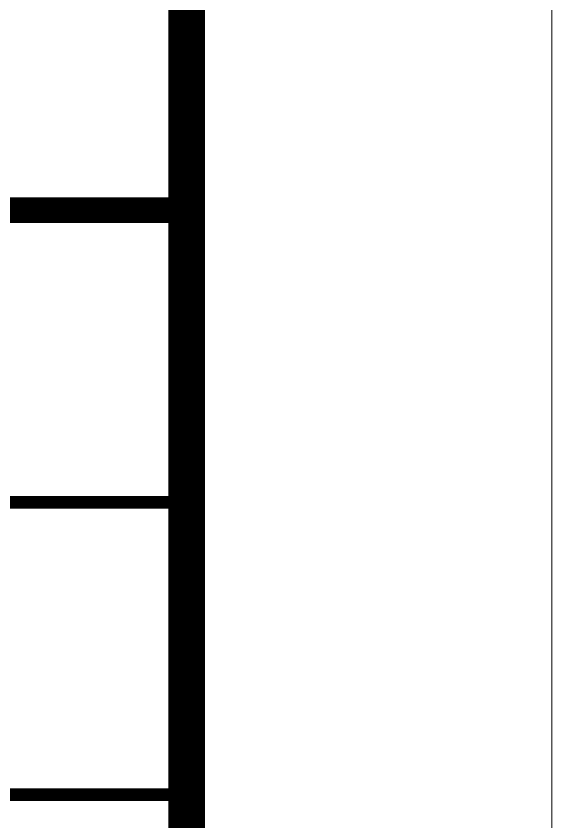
# Model space of a CAD drawing. Extents: x 5031545 to 5313844, y -886381 to -283477.
# Drawn here: x 5228277 to 5229744, y -873855 to -871650 of the extents above; entities that cross this region are included whole.
import ezdxf

# ---------------------------------------------------------------- set-up
doc = ezdxf.new("R2010")
doc.units = 0
doc.header["$LTSCALE"] = 1000
doc.header["$MEASUREMENT"] = 0
doc.layers.add('!!电气', color=1, linetype='CONTINUOUS')
doc.layers.add('图框', color=147, linetype='CONTINUOUS', lineweight=20)

# ---------------------------------------------------------------- blocks, each defined once
blk = doc.blocks.new('A$C1435328E')
at = {"layer": '图框'}
for points, const_width in [([(0, 12500.3), (-7000, 12500.3)], 70), ([(-7000, 12500.3), (0, 12500.3)], 70), ([(-7000, 11700.3), (0, 11700.3)], 35), ([(-7000, 10900.3), (0, 10900.3)], 35)]:
    blk.add_lwpolyline(points, dxfattribs=dict(at, const_width=const_width))

msp = doc.modelspace()

# ---------------------------------------------------------------- linework, layer by layer
at = {"layer": '图框'}
msp.add_lwpolyline([(5145643.6, -826981), (5229743.6, -826981), (5229743.6, -886381), (5145643.6, -886381)], close=True, dxfattribs=at)
at = {"layer": '图框', "const_width": 100}
msp.add_lwpolyline([(5228743.6, -885381), (5228743.6, -827981), (5148143.6, -827981), (5148143.6, -885381)], close=True, dxfattribs=at)

# ---------------------------------------------------------------- block references
at = {"layer": '!!电气'}
msp.add_blockref('A$C1435328E', (5228743.6, -884681), dxfattribs=at)

doc.saveas('drawing.dxf')
